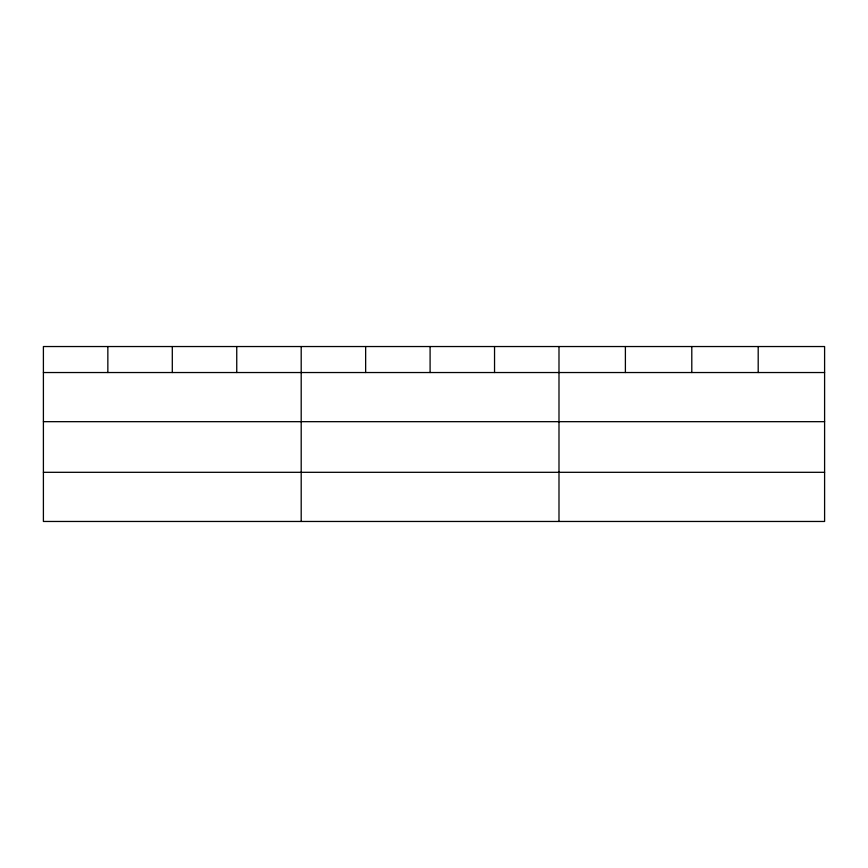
<?xml version="1.0" encoding="UTF-8"?>
<svg xmlns="http://www.w3.org/2000/svg" width="868" height="868" viewBox="0 0 868 868"><rect width="100%" height="100%" fill="white"/><g stroke="black" fill="none" stroke-linecap="round" stroke-linejoin="round"><path stroke-width="1.3" d="M824.6 421.674L824.6 346.538L43.4 346.538L43.4 521.462L824.6 521.462L824.6 421.674L43.4 421.674M43.4 372.535L824.6 372.535M43.4 472.311L824.6 472.311M758.198 346.538L758.198 372.535M691.796 346.538L691.796 372.535M625.394 346.538L625.394 372.535M558.992 346.538L558.992 521.462M494.543 346.538L494.543 372.535M430.094 346.538L430.094 372.535M365.645 346.538L365.645 372.535M301.196 346.538L301.196 521.462M236.747 346.538L236.747 372.535M172.298 346.538L172.298 372.535M107.849 346.538L107.849 372.535"/></g></svg>
